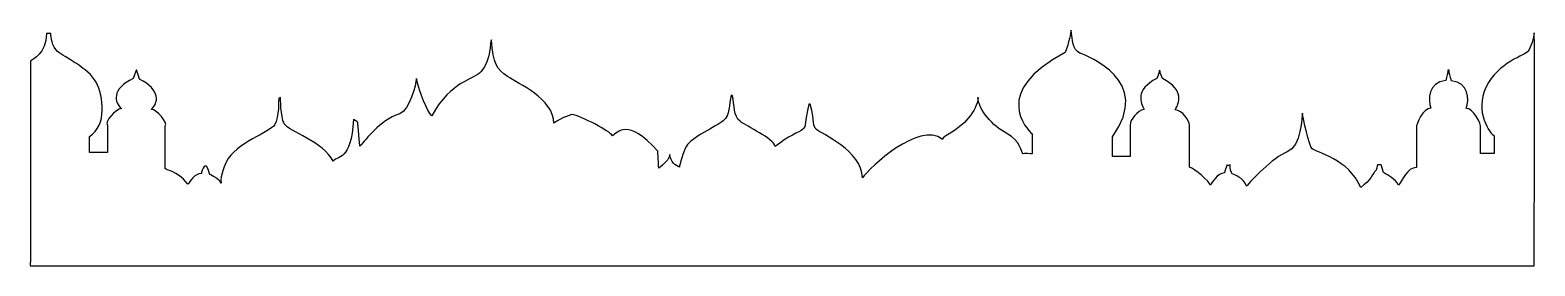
# Model space of a CAD drawing. Header units: centimetres. Extents: x -9.7 to 9.7, y -1.5 to 1.5.
import ezdxf

# ---------------------------------------------------------------- set-up
doc = ezdxf.new("R2010")
doc.units = ezdxf.units.CM
doc.header["$MEASUREMENT"] = 0
doc.layers.add('Camada 1', color=7, linetype='Continuous')

msp = doc.modelspace()

# ---------------------------------------------------------------- linework, layer by layer
at = {"layer": 'Camada 1'}
msp.add_open_spline([(2.07702, 0.13195), (2.09827, 0.14994), (2.1238, 0.16772), (2.15475, 0.18481), (2.15475, 0.18481), (2.33713, 0.28543), (2.51329, 0.47416), (2.52583, 0.65027), (2.52583, 0.65027), (2.52583, 0.65027), (2.5249, 0.65257), (2.5249, 0.65257), (2.5249, 0.65257), (2.53747, 0.47646), (2.71363, 0.28776), (2.89598, 0.18711), (2.89598, 0.18711), (3.07841, 0.08646), (3.07209, -0.03932), (3.10982, -0.07702), (3.10982, -0.07702), (3.10358, -0.05816), (3.22304, -0.07702), (3.22304, -0.07702), (3.22304, -0.07702), (3.22304, -0.07702), (3.22304, 0.18084), (3.22304, 0.18084), (3.22304, 0.18084), (3.16015, 0.24376), (2.6821, 0.72805), (3.65071, 1.23121), (3.65071, 1.23121), (3.70098, 1.35702), (3.7199, 1.48907), (3.72617, 1.52053), (3.72617, 1.52053), (3.74503, 1.38848), (3.74509, 1.26896), (3.83939, 1.22494), (3.83939, 1.22494), (3.93374, 1.18091), (4.78914, 0.879), (4.26082, 0.14309), (4.26082, 0.14309), (4.26082, 0.14309), (4.26082, -0.1085), (4.26082, -0.1085), (4.26082, -0.1085), (4.26082, -0.1085), (4.48727, -0.10851), (4.48727, -0.10851), (4.48727, -0.10851), (4.48727, -0.08335), (4.48727, 0.30032), (4.48727, 0.30032), (4.48727, 0.30032), (4.48727, 0.35694), (4.58157, 0.48902), (4.66965, 0.49529), (4.66965, 0.49529), (4.62562, 0.58334), (4.54387, 0.74691), (4.83322, 0.89785), (4.83322, 0.89785), (4.86465, 0.97331), (4.86465, 0.96704), (4.86465, 0.99847), (4.86465, 0.99847), (4.86465, 0.99847), (4.87632, 0.99588), (4.87632, 0.99588), (4.87632, 0.99588), (4.87632, 0.96445), (4.87632, 0.97072), (4.90778, 0.89523), (4.90778, 0.89523), (5.19713, 0.74429), (5.11532, 0.58072), (5.07129, 0.49267), (5.07129, 0.49267), (5.15934, 0.4864), (5.25372, 0.35432), (5.25372, 0.2977), (5.25372, 0.2977), (5.25372, 0.2977), (5.25372, -0.08595), (5.25372, -0.11111), (5.25372, -0.11111), (5.25372, -0.11111), (5.25371, -0.24691), (5.25371, -0.24691), (5.25371, -0.24691), (5.32377, -0.26577), (5.5062, -0.42931), (5.52507, -0.47961), (5.52507, -0.47961), (5.54393, -0.44818), (5.61312, -0.32239), (5.70745, -0.32239), (5.70745, -0.32239), (5.70576, -0.30072), (5.73462, -0.24294), (5.73462, -0.21886), (5.73462, -0.21886), (5.73462, -0.23812), (5.77799, -0.21886), (5.77799, -0.21886), (5.77799, -0.21886), (5.77799, -0.24775), (5.78759, -0.32477), (5.80688, -0.3344), (5.80688, -0.3344), (5.82612, -0.344), (5.95132, -0.37771), (5.98981, -0.49326), (5.98981, -0.49326), (6.04273, -0.42587), (6.3316, -0.11779), (6.51453, -0.05037), (6.51453, -0.05037), (6.69746, 0.01705), (6.70228, 0.41659), (6.71188, 0.4503), (6.71188, 0.4503), (6.72154, 0.38291), (6.7938, 0.02665), (6.83708, -0.01185), (6.83708, -0.01185), (6.88039, -0.05037), (7.31849, -0.14666), (7.46287, -0.50771), (7.46287, -0.50771), (7.58323, -0.43069), (7.6362, -0.30552), (7.65062, -0.30073), (7.65062, -0.30073), (7.66509, -0.29589), (7.67951, -0.21887), (7.67951, -0.21887), (7.67951, -0.21887), (7.67951, -0.21887), (7.72767, -0.21886), (7.72767, -0.21886), (7.72767, -0.21886), (7.72767, -0.21886), (7.75656, -0.31514), (7.75656, -0.31514), (7.75656, -0.31514), (7.81913, -0.35848), (7.9106, -0.39216), (7.9491, -0.47884), (7.9491, -0.47884), (8.00689, -0.41627), (8.0598, -0.24778), (8.185, -0.25257), (8.185, -0.25257), (8.185, -0.25257), (8.185, 0.26257), (8.185, 0.26257), (8.185, 0.26257), (8.17058, 0.30588), (8.27647, 0.51773), (8.36793, 0.51289), (8.36793, 0.51289), (8.32943, 0.62843), (8.33425, 0.8451), (8.56052, 0.86915), (8.56052, 0.86915), (8.57494, 0.93172), (8.58941, 0.96059), (8.58941, 1.00396), (8.58941, 1.00396), (8.58941, 1.00396), (8.60425, 1.002), (8.60425, 1.002), (8.60425, 1.002), (8.60425, 0.95863), (8.61867, 0.9298), (8.63314, 0.86719), (8.63314, 0.86719), (8.85939, 0.84314), (8.86423, 0.62647), (8.82568, 0.51093), (8.82568, 0.51093), (8.91715, 0.51577), (9.02309, 0.30392), (9.00867, 0.26061), (9.00867, 0.26061), (9.00867, 0.26061), (9.00867, -0.06959), (9.00867, -0.06959), (9.00867, -0.06959), (9.00867, -0.06959), (9.18635, -0.06959), (9.18635, -0.06959), (9.18635, -0.06959), (9.18635, -0.06959), (9.18635, 0.15668), (9.18635, 0.15668), (9.18635, 0.15668), (9.13338, 0.18073), (8.92642, 0.46481), (9.08046, 0.78734), (9.08046, 0.78734), (9.2345, 1.10984), (9.59558, 1.19652), (9.62447, 1.24949), (9.62447, 1.24949), (9.65336, 1.30246), (9.70146, 1.41798), (9.70146, 1.48539), (9.70146, 1.48539), (9.71106, 1.47576), (9.70146, -1.52046), (9.70146, -1.52046), (9.70146, -1.52046), (9.70146, -1.52046), (-9.70567, -1.52045), (-9.70567, -1.52045), (-9.70567, -1.52045), (-9.70567, -1.52045), (-9.70215, -1.42925), (-9.70215, -1.42925), (-9.70215, -1.42925), (-9.70215, -1.42925), (-9.70215, 1.118), (-9.70215, 1.118), (-9.70215, 1.118), (-9.67072, 1.14943), (-9.50088, 1.2123), (-9.49458, 1.47648), (-9.49458, 1.47648), (-9.49458, 1.47648), (-9.43799, 1.47648), (-9.43799, 1.47648), (-9.43799, 1.47648), (-9.43799, 1.42621), (-9.42542, 1.31297), (-9.34994, 1.24378), (-9.34994, 1.24378), (-9.27446, 1.17459), (-8.9474, 1.02994), (-8.85305, 0.84751), (-8.85305, 0.84751), (-8.7587, 0.66511), (-8.70838, 0.294), (-8.9411, 0.14933), (-8.9411, 0.14933), (-8.9348, 0.13676), (-8.9411, -0.05821), (-8.9411, -0.05821), (-8.9411, -0.05821), (-8.9411, -0.05821), (-8.7084, -0.05821), (-8.7084, -0.05821), (-8.7084, -0.05821), (-8.7084, -0.03935), (-8.7084, 0.29403), (-8.7084, 0.29403), (-8.7084, 0.29403), (-8.74928, 0.33491), (-8.60146, 0.50787), (-8.526, 0.50787), (-8.526, 0.50787), (-8.62035, 0.58336), (-8.65808, 0.75946), (-8.37503, 0.89784), (-8.37503, 0.89784), (-8.35617, 0.96073), (-8.33172, 1.0091), (-8.33172, 1.0091), (-8.33172, 1.0091), (-8.31286, 0.9588), (-8.2959, 0.88763), (-8.2959, 0.88763), (-8.2959, 0.88763), (-8.01288, 0.74928), (-8.0506, 0.57312), (-8.14493, 0.49769), (-8.14493, 0.49769), (-8.06944, 0.49769), (-7.92165, 0.32473), (-7.96253, 0.28383), (-7.96253, 0.28383), (-7.96253, 0.28383), (-7.96253, -0.04952), (-7.96253, -0.06841), (-7.96253, -0.06841), (-7.96253, -0.06841), (-7.96253, -0.26579), (-7.96253, -0.26579), (-7.96253, -0.26579), (-7.92348, -0.30482), (-7.8314, -0.27233), (-7.67062, -0.46703), (-7.67062, -0.46703), (-7.64546, -0.4356), (-7.58257, -0.32868), (-7.49451, -0.32868), (-7.49451, -0.32868), (-7.49451, -0.30352), (-7.43762, -0.11109), (-7.38725, -0.34381), (-7.38725, -0.34381), (-7.36492, -0.34826), (-7.26636, -0.40075), (-7.24207, -0.45171), (-7.24207, -0.45171), (-7.26035, -0.36056), (-7.17542, -0.1826), (-7.17542, -0.1826), (-7.17542, -0.1826), (-7.05591, 0.06899), (-6.60164, 0.20427), (-6.54645, 0.30172), (-6.54645, 0.30172), (-6.49332, 0.39554), (-6.49843, 0.6406), (-6.49843, 0.6406), (-6.49843, 0.6406), (-6.49843, 0.6406), (-6.47332, 0.65177), (-6.47332, 0.65177), (-6.47332, 0.65177), (-6.47332, 0.65177), (-6.47843, 0.40671), (-6.4253, 0.31292), (-6.4253, 0.31292), (-6.37011, 0.21545), (-5.91584, 0.08017), (-5.79633, -0.1714), (-5.79633, -0.1714), (-5.74323, -0.09364), (-5.55942, -0.17526), (-5.53392, 0.36589), (-5.53392, 0.36589), (-5.52881, 0.37097), (-5.47775, 0.33012), (-5.47775, 0.33012), (-5.47775, 0.33012), (-5.47775, 0.30972), (-5.45039, 0.02357), (-5.45039, 0.02357), (-5.45039, 0.02357), (-5.36234, 0.11789), (-5.2097, 0.34409), (-4.93657, 0.44243), (-4.93657, 0.44243), (-4.80893, 0.48839), (-4.72707, 0.81607), (-4.72078, 0.89786), (-4.72078, 0.89786), (-4.68305, 0.70913), (-4.57965, 0.47352), (-4.52303, 0.4169), (-4.52303, 0.4169), (-4.26261, 0.88149), (-3.99231, 0.86402), (-3.88484, 0.98869), (-3.88484, 0.98869), (-3.7572, 1.13675), (-3.77446, 1.36768), (-3.7521, 1.39713), (-3.7521, 1.39713), (-3.72694, 1.08265), (-3.68299, 1.01735), (-3.54461, 0.92302), (-3.54461, 0.92302), (-3.40626, 0.82867), (-2.95337, 0.63997), (-2.9471, 0.31921), (-2.9471, 0.31921), (-2.85275, 0.39467), (-2.7144, 0.43243), (-2.7144, 0.43243), (-2.7144, 0.43243), (-2.59817, 0.41182), (-2.21751, 0.21857), (-2.19235, 0.15565), (-2.19235, 0.15565), (-2.12316, 0.19968), (-2.00084, 0.3965), (-1.60741, -0.03932), (-1.60741, -0.03932), (-1.60111, -0.12108), (-1.59484, -0.25945), (-1.59484, -0.25945), (-1.59484, -0.25945), (-1.53195, -0.21542), (-1.45646, -0.14623), (-1.45017, -0.08334), (-1.45017, -0.08334), (-1.44387, -0.18399), (-1.37468, -0.22804), (-1.32439, -0.24691), (-1.32439, -0.24691), (-1.33201, -0.22148), (-1.27661, -0.0421), (-1.23507, 0.02379), (-1.23507, 0.02379), (-1.18401, 0.131), (-0.84915, 0.2812), (-0.76107, 0.35039), (-0.76107, 0.35039), (-0.67299, 0.41958), (-0.69196, 0.55796), (-0.6605, 0.68374), (-0.6605, 0.68374), (-0.6605, 0.68374), (-0.64177, 0.66895), (-0.64177, 0.66895), (-0.64177, 0.66895), (-0.64272, 0.67223), (-0.64386, 0.67514), (-0.6451, 0.67768), (-0.6451, 0.67768), (-0.61364, 0.5519), (-0.63259, 0.41355), (-0.54453, 0.34433), (-0.54453, 0.34433), (-0.45647, 0.27511), (-0.1168, 0.13047), (-0.09167, 0.01725), (-0.09167, 0.01725), (0.06332, 0.14991), (0.22977, 0.20868), (0.26213, 0.23744), (0.26213, 0.23744), (0.31872, 0.28776), (0.28099, 0.3192), (0.34389, 0.56449), (0.34389, 0.56449), (0.34389, 0.56449), (0.36119, 0.56446), (0.36119, 0.56446), (0.36119, 0.56446), (0.42408, 0.31916), (0.3863, 0.28771), (0.44295, 0.23738), (0.44295, 0.23738), (0.49954, 0.18708), (1.02786, -0.03305), (1.03419, -0.38526), (1.03419, -0.38526), (1.12854, -0.25318), (1.76185, 0.35055), (2.06569, 0.1116), (2.06569, 0.1116), (2.06569, 0.1116), (2.07702, 0.13195), (2.07702, 0.13195)], degree=3, knots=[0, 0, 0, 0, 0.00877193, 0.00877193, 0.00877193, 0.00877193, 0.01754386, 0.01754386, 0.01754386, 0.01754386, 0.02631579, 0.02631579, 0.02631579, 0.02631579, 0.03508772, 0.03508772, 0.03508772, 0.03508772, 0.04385965, 0.04385965, 0.04385965, 0.04385965, 0.05263158, 0.05263158, 0.05263158, 0.05263158, 0.06140351, 0.06140351, 0.06140351, 0.06140351, 0.07017544, 0.07017544, 0.07017544, 0.07017544, 0.07894737, 0.07894737, 0.07894737, 0.07894737, 0.0877193, 0.0877193, 0.0877193, 0.0877193, 0.09649123, 0.09649123, 0.09649123, 0.09649123, 0.10526316, 0.10526316, 0.10526316, 0.10526316, 0.11403509, 0.11403509, 0.11403509, 0.11403509, 0.12280702, 0.12280702, 0.12280702, 0.12280702, 0.13157895, 0.13157895, 0.13157895, 0.13157895, 0.14035088, 0.14035088, 0.14035088, 0.14035088, 0.14912281, 0.14912281, 0.14912281, 0.14912281, 0.15789474, 0.15789474, 0.15789474, 0.15789474, 0.16666667, 0.16666667, 0.16666667, 0.16666667, 0.1754386, 0.1754386, 0.1754386, 0.1754386, 0.18421053, 0.18421053, 0.18421053, 0.18421053, 0.19298246, 0.19298246, 0.19298246, 0.19298246, 0.20175439, 0.20175439, 0.20175439, 0.20175439, 0.21052632, 0.21052632, 0.21052632, 0.21052632, 0.21929825, 0.21929825, 0.21929825, 0.21929825, 0.22807018, 0.22807018, 0.22807018, 0.22807018, 0.23684211, 0.23684211, 0.23684211, 0.23684211, 0.24561404, 0.24561404, 0.24561404, 0.24561404, 0.25438596, 0.25438596, 0.25438596, 0.25438596, 0.26315789, 0.26315789, 0.26315789, 0.26315789, 0.27192982, 0.27192982, 0.27192982, 0.27192982, 0.28070175, 0.28070175, 0.28070175, 0.28070175, 0.28947368, 0.28947368, 0.28947368, 0.28947368, 0.29824561, 0.29824561, 0.29824561, 0.29824561, 0.30701754, 0.30701754, 0.30701754, 0.30701754, 0.31578947, 0.31578947, 0.31578947, 0.31578947, 0.3245614, 0.3245614, 0.3245614, 0.3245614, 0.33333333, 0.33333333, 0.33333333, 0.33333333, 0.34210526, 0.34210526, 0.34210526, 0.34210526, 0.35087719, 0.35087719, 0.35087719, 0.35087719, 0.35964912, 0.35964912, 0.35964912, 0.35964912, 0.36842105, 0.36842105, 0.36842105, 0.36842105, 0.37719298, 0.37719298, 0.37719298, 0.37719298, 0.38596491, 0.38596491, 0.38596491, 0.38596491, 0.39473684, 0.39473684, 0.39473684, 0.39473684, 0.40350877, 0.40350877, 0.40350877, 0.40350877, 0.4122807, 0.4122807, 0.4122807, 0.4122807, 0.42105263, 0.42105263, 0.42105263, 0.42105263, 0.42982456, 0.42982456, 0.42982456, 0.42982456, 0.43859649, 0.43859649, 0.43859649, 0.43859649, 0.44736842, 0.44736842, 0.44736842, 0.44736842, 0.45614035, 0.45614035, 0.45614035, 0.45614035, 0.46491228, 0.46491228, 0.46491228, 0.46491228, 0.47368421, 0.47368421, 0.47368421, 0.47368421, 0.48245614, 0.48245614, 0.48245614, 0.48245614, 0.49122807, 0.49122807, 0.49122807, 0.49122807, 0.5, 0.5, 0.5, 0.5, 0.50877193, 0.50877193, 0.50877193, 0.50877193, 0.51754386, 0.51754386, 0.51754386, 0.51754386, 0.52631579, 0.52631579, 0.52631579, 0.52631579, 0.53508772, 0.53508772, 0.53508772, 0.53508772, 0.54385965, 0.54385965, 0.54385965, 0.54385965, 0.55263158, 0.55263158, 0.55263158, 0.55263158, 0.56140351, 0.56140351, 0.56140351, 0.56140351, 0.57017544, 0.57017544, 0.57017544, 0.57017544, 0.57894737, 0.57894737, 0.57894737, 0.57894737, 0.5877193, 0.5877193, 0.5877193, 0.5877193, 0.59649123, 0.59649123, 0.59649123, 0.59649123, 0.60526316, 0.60526316, 0.60526316, 0.60526316, 0.61403509, 0.61403509, 0.61403509, 0.61403509, 0.62280702, 0.62280702, 0.62280702, 0.62280702, 0.63157895, 0.63157895, 0.63157895, 0.63157895, 0.64035088, 0.64035088, 0.64035088, 0.64035088, 0.64912281, 0.64912281, 0.64912281, 0.64912281, 0.65789474, 0.65789474, 0.65789474, 0.65789474, 0.66666667, 0.66666667, 0.66666667, 0.66666667, 0.6754386, 0.6754386, 0.6754386, 0.6754386, 0.68421053, 0.68421053, 0.68421053, 0.68421053, 0.69298246, 0.69298246, 0.69298246, 0.69298246, 0.70175439, 0.70175439, 0.70175439, 0.70175439, 0.71052632, 0.71052632, 0.71052632, 0.71052632, 0.71929825, 0.71929825, 0.71929825, 0.71929825, 0.72807018, 0.72807018, 0.72807018, 0.72807018, 0.73684211, 0.73684211, 0.73684211, 0.73684211, 0.74561404, 0.74561404, 0.74561404, 0.74561404, 0.75438596, 0.75438596, 0.75438596, 0.75438596, 0.76315789, 0.76315789, 0.76315789, 0.76315789, 0.77192982, 0.77192982, 0.77192982, 0.77192982, 0.78070175, 0.78070175, 0.78070175, 0.78070175, 0.78947368, 0.78947368, 0.78947368, 0.78947368, 0.79824561, 0.79824561, 0.79824561, 0.79824561, 0.80701754, 0.80701754, 0.80701754, 0.80701754, 0.81578947, 0.81578947, 0.81578947, 0.81578947, 0.8245614, 0.8245614, 0.8245614, 0.8245614, 0.83333333, 0.83333333, 0.83333333, 0.83333333, 0.84210526, 0.84210526, 0.84210526, 0.84210526, 0.85087719, 0.85087719, 0.85087719, 0.85087719, 0.85964912, 0.85964912, 0.85964912, 0.85964912, 0.86842105, 0.86842105, 0.86842105, 0.86842105, 0.87719298, 0.87719298, 0.87719298, 0.87719298, 0.88596491, 0.88596491, 0.88596491, 0.88596491, 0.89473684, 0.89473684, 0.89473684, 0.89473684, 0.90350877, 0.90350877, 0.90350877, 0.90350877, 0.9122807, 0.9122807, 0.9122807, 0.9122807, 0.92105263, 0.92105263, 0.92105263, 0.92105263, 0.92982456, 0.92982456, 0.92982456, 0.92982456, 0.93859649, 0.93859649, 0.93859649, 0.93859649, 0.94736842, 0.94736842, 0.94736842, 0.94736842, 0.95614035, 0.95614035, 0.95614035, 0.95614035, 0.96491228, 0.96491228, 0.96491228, 0.96491228, 0.97368421, 0.97368421, 0.97368421, 0.97368421, 0.98245614, 0.98245614, 0.98245614, 0.98245614, 1, 1, 1, 1], dxfattribs=at)

doc.saveas('drawing.dxf')
